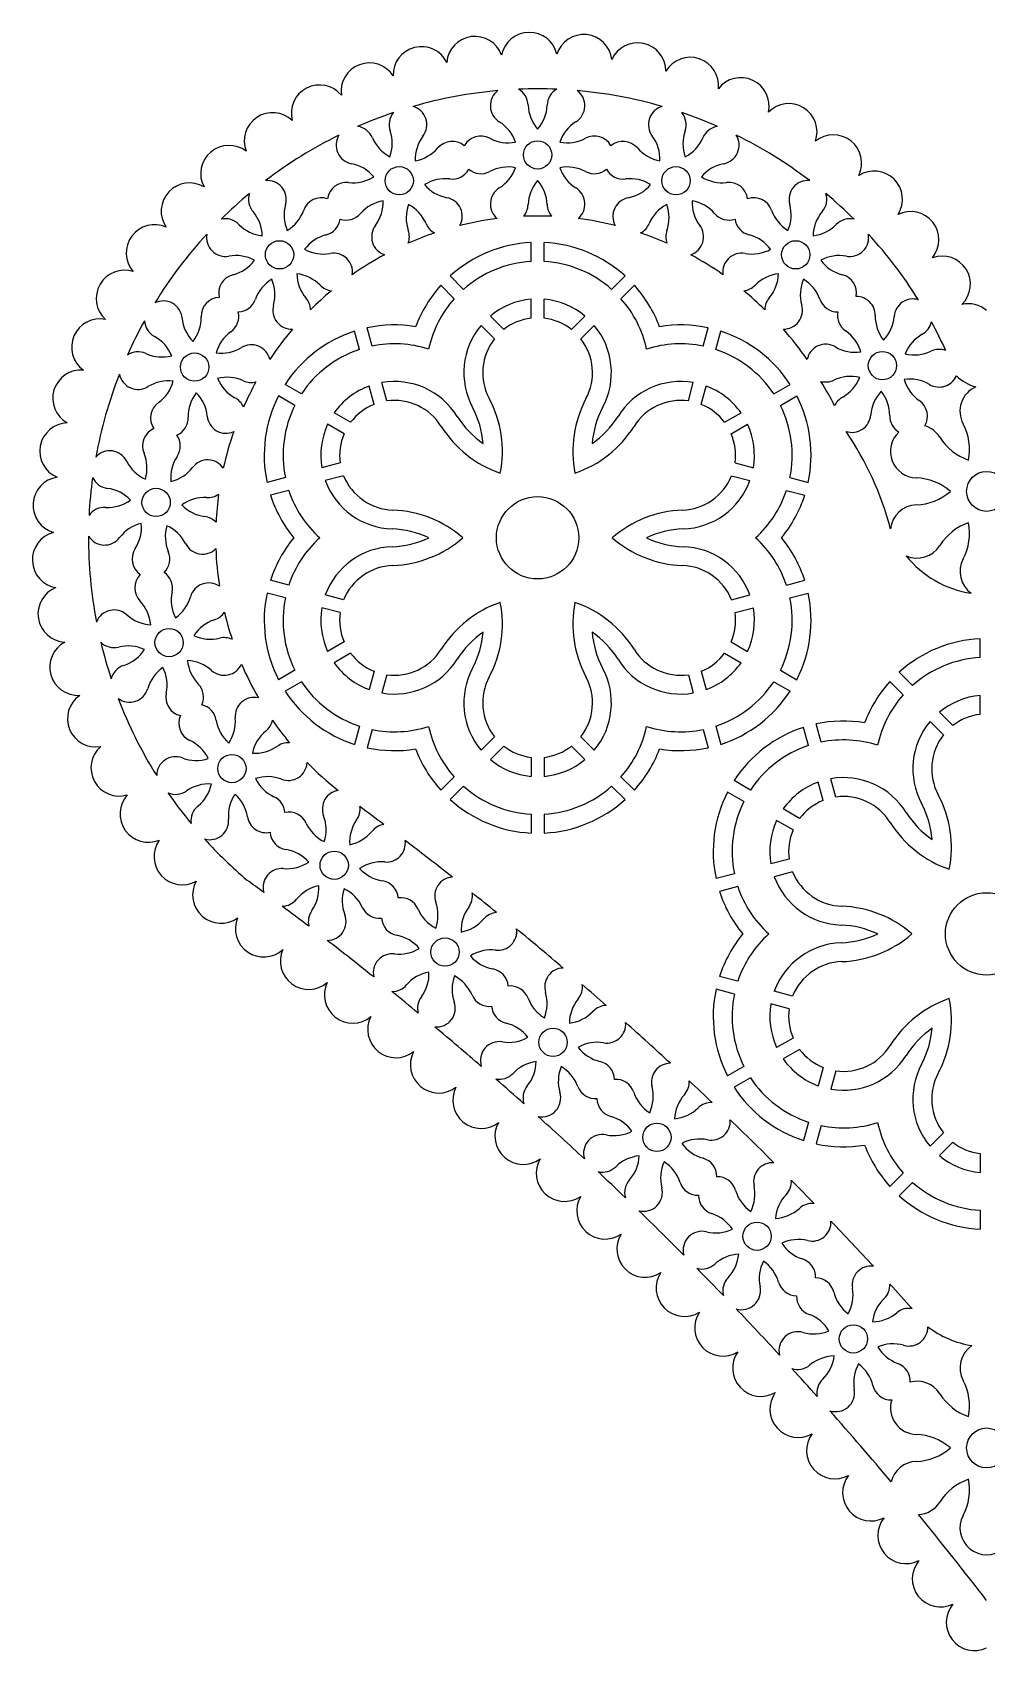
# Model space of a CAD drawing. Extents: x 102 to 783, y 48 to 232.
# Drawn here: x 101.5 to 202.7, y 54.4 to 226.1 of the extents above; entities that cross this region are included whole.
import ezdxf

# ---------------------------------------------------------------- set-up
doc = ezdxf.new("R2010")
doc.units = 0
doc.layers.get('0').update_dxf_attribs({"linetype": 'CONTINUOUS'})

msp = doc.modelspace()

# ---------------------------------------------------------------- linework, layer by layer
for p, q in [((154.401913, 201.75614), (154.401913, 203.759147)), ((155.801913, 201.75614), (155.801913, 203.759147)), ((146.264579, 197.805647), (144.848239, 199.221987)), ((147.254528, 198.795596), (145.838188, 200.211936)), ((162.949298, 198.795596), (164.365638, 200.211936)), ((163.939247, 197.805647), (165.355587, 199.221987)), ((154.401913, 195.734629), (154.401913, 197.74549)), ((155.801913, 195.734629), (155.801913, 197.74549)), ((151.51238, 194.537745), (150.090486, 195.959638)), ((158.691446, 194.537745), (160.11334, 195.959638)), ((136.205859, 192.416644), (135.687443, 194.351401)), ((137.558155, 192.778991), (137.039739, 194.713747)), ((150.52243, 193.547795), (149.100537, 194.969689)), ((159.681396, 193.547795), (161.103289, 194.969689)), ((172.64567, 192.778991), (173.164087, 194.713747)), ((173.997967, 192.416644), (174.516383, 194.351401)), ((139.116637, 186.962658), (138.596188, 188.905)), ((171.087189, 186.962658), (171.607638, 188.905)), ((129.368261, 186.494664), (127.633606, 187.496167)), ((130.068261, 187.707099), (128.333606, 188.708603)), ((137.764341, 186.600311), (137.243892, 188.542654)), ((172.439485, 186.600311), (172.959934, 188.542654)), ((180.135565, 187.707099), (181.87022, 188.708603)), ((180.835565, 186.494664), (182.57022, 187.496167)), ((135.283043, 184.696344), (133.541586, 185.701774)), ((174.920783, 184.696344), (176.66224, 185.701774)), ((134.583043, 183.483908), (132.841586, 184.489339)), ((175.620783, 183.483908), (177.36224, 184.489339)), ((134.174808, 180.383057), (132.232465, 179.862608)), ((176.029018, 180.383057), (177.971361, 179.862608)), ((128.358474, 178.824575), (126.423718, 178.306159)), ((134.537154, 179.030761), (132.594812, 178.510312)), ((175.666671, 179.030761), (177.609014, 178.510312)), ((181.845351, 178.824575), (183.780108, 178.306159)), ((128.720821, 177.472279), (126.786065, 176.953863)), ((181.483005, 177.472279), (183.417761, 176.953863)), ((128.358474, 166.066671), (126.423718, 166.585088)), ((128.720821, 167.418967), (126.786065, 167.937384)), ((181.483005, 167.418967), (183.417761, 167.937384)), ((181.845351, 166.066671), (183.780108, 166.585088)), ((134.174808, 164.508189), (132.232465, 165.028639)), ((134.537154, 165.860485), (132.594812, 166.380935)), ((175.666671, 165.860485), (177.609014, 166.380935)), ((176.029018, 164.508189), (177.971361, 165.028639)), ((134.583043, 161.407338), (132.841586, 160.401908)), ((175.620783, 161.407338), (177.36224, 160.401908)), ((202.0001, 159.744828), (202.0001, 161.747835)), ((135.283043, 160.194903), (133.541586, 159.189472)), ((174.920783, 160.194903), (176.66224, 159.189472)), ((129.368261, 158.396582), (127.633606, 157.395079)), ((137.764341, 158.290935), (137.243892, 156.348593)), ((139.116637, 157.928589), (138.596188, 155.986246)), ((171.087189, 157.928589), (171.607638, 155.986246)), ((172.439485, 158.290935), (172.959934, 156.348593)), ((180.835565, 158.396582), (182.57022, 157.395079)), ((194.852715, 156.784284), (193.436375, 158.200624)), ((130.068261, 157.184147), (128.333606, 156.182643)), ((180.135565, 157.184147), (181.87022, 156.182643)), ((193.862765, 155.794335), (192.446425, 157.210675)), ((202.0001, 153.723317), (202.0001, 155.734178)), ((198.120617, 151.536483), (196.698723, 152.958377)), ((199.110566, 152.526433), (197.688673, 153.948326)), ((136.205859, 152.474602), (135.687443, 150.539846)), ((137.558155, 152.112255), (137.039739, 150.177499)), ((150.52243, 151.343451), (149.100537, 149.921557)), ((159.681396, 151.343451), (161.103289, 149.921557)), ((172.64567, 152.112255), (173.164087, 150.177499)), ((173.997967, 152.474602), (174.516383, 150.539846)), ((183.804046, 150.405332), (183.285629, 152.340089)), ((185.156342, 150.767679), (184.637926, 152.702435)), ((151.51238, 150.353502), (150.090486, 148.931608)), ((158.691446, 150.353502), (160.11334, 148.931608)), ((154.401913, 149.156618), (154.401913, 147.145757)), ((155.801913, 149.156618), (155.801913, 147.145757)), ((146.264579, 147.085599), (144.848239, 145.66926)), ((147.254528, 146.09565), (145.838188, 144.67931)), ((162.949298, 146.09565), (164.365638, 144.67931)), ((163.939247, 147.085599), (165.355587, 145.66926)), ((177.666447, 145.695787), (175.931792, 146.697291)), ((185.362528, 144.588999), (184.842078, 146.531342)), ((186.714824, 144.951346), (186.194375, 146.893688)), ((176.966447, 144.483352), (175.231792, 145.484855)), ((154.401913, 143.135106), (154.401913, 141.132099)), ((155.801913, 143.135106), (155.801913, 141.132099)), ((182.181229, 141.472596), (180.439772, 142.478027)), ((182.881229, 142.685032), (181.139772, 143.690462)), ((181.772994, 138.371745), (179.830652, 137.851296)), ((175.956661, 136.813263), (174.021905, 136.294847)), ((182.135341, 137.019449), (180.192998, 136.499)), ((176.319008, 135.460967), (174.384251, 134.94255)), ((176.319008, 125.407655), (174.384251, 125.926072)), ((175.956661, 124.055359), (174.021905, 124.573776)), ((182.135341, 123.849173), (180.192998, 124.369623)), ((181.772994, 122.496877), (179.830652, 123.017326)), ((182.181229, 119.396026), (180.439772, 118.390596)), ((182.881229, 118.183591), (181.139772, 117.17816)), ((176.966447, 116.38527), (175.231792, 115.383767)), ((177.666447, 115.172835), (175.931792, 114.171331)), ((185.362528, 116.279623), (184.842078, 114.337281)), ((186.714824, 115.917277), (186.194375, 113.974934)), ((183.804046, 110.46329), (183.285629, 108.528534)), ((185.156342, 110.100943), (184.637926, 108.166187)), ((198.120617, 109.332139), (196.698723, 107.910245)), ((199.110566, 108.34219), (197.688673, 106.920296)), ((202.0001, 107.145306), (202.0001, 105.134444)), ((193.862765, 105.074287), (192.446425, 103.657948)), ((194.852715, 104.084338), (193.436375, 102.667998)), ((202.0001, 101.123794), (202.0001, 99.120787))]:
    msp.add_line(p, q)
for centre, radius in [((155.101913, 213.058715), 1.5), ((140.430772, 210.316204), 1.5), ((169.773054, 210.316204), 1.5), ((127.74105, 202.45906), 1.5), ((182.462776, 202.45906), 1.5), ((118.746564, 190.548436), 1.5), ((191.65739, 190.70224), 1.5), ((202.7001, 177.367256), 2.118788), ((114.662069, 176.192927), 1.5), ((155.101913, 172.445623), 4.36397), ((116.039199, 161.331323), 1.5), ((122.691966, 147.970767), 1.5), ((133.537038, 137.71659), 1.5), ((202.7001, 130.434311), 4.36397), ((145.286888, 128.513071), 1.5), ((156.735326, 118.937213), 1.5), ((167.747704, 108.862926), 1.5), ((178.365042, 98.373127), 1.5), ((188.575564, 87.486943), 1.5), ((202.7001, 75.919896), 2.118788)]:
    msp.add_circle(centre, radius)
for centre, radius, start, end in [((148.45868, 222.620842), 3, 19.872705, 175.211561), ((154.221526, 223.051058), 3, 13.327251, 168.666107), ((159.99585, 222.821555), 3, 6.781796, 162.120652), ((165.706373, 221.935324), 3, 0.236342, 155.575198), ((142.782438, 221.536515), 3, 26.41816, 181.757016), ((171.278651, 220.40392), 3, 353.690887, 149.029743), ((137.2668, 219.812213), 3, 32.963614, 188.30247), ((131.98367, 217.470415), 3, 39.509069, 194.847925), ((155.101913, 172.445623), 47.613092, 95.071601, 106.104869), ((152.092158, 218.271764), 2, 126.843794, 238.263181), ((155.101913, 172.445623), 47.613092, 87.556286, 92.443714), ((152.092158, 218.271764), 2, 1.736819, 60.671521), ((158.111668, 218.271764), 2, 119.328479, 178.263181), ((158.111668, 218.271764), 2, 301.736819, 53.156206), ((155.101913, 172.445623), 47.613092, 73.895131, 84.928399), ((176.640041, 218.247306), 3, 347.145432, 142.484289), ((141.354114, 216.264475), 2, 322.91329, 74.332676), ((158.22894, 218.492987), 4.140817, 182.222834, 220.959632), ((151.974885, 218.492987), 4.140817, 319.040368, 357.777166), ((168.849711, 216.264475), 2, 105.667324, 217.08671), ((181.720648, 215.493597), 3, 340.599978, 135.938834), ((127.001921, 214.541651), 3, 46.054523, 201.39338), ((155.101913, 172.445623), 47.613092, 108.732757, 113.620184), ((141.354114, 216.264475), 2, 140.50495, 199.439651), ((148.832182, 213.067766), 4.140817, 19.040368, 57.777166), ((161.371644, 213.067766), 4.140817, 122.222834, 160.959632), ((168.849711, 216.264475), 2, 340.560349, 39.49505), ((155.101913, 172.445623), 47.613092, 66.379816, 71.267243), ((155.101913, 172.445623), 47.613092, 116.248072, 127.28134), ((135.741089, 214.089978), 2, 148.020265, 259.439651), ((135.741089, 214.089978), 2, 22.91329, 81.847991), ((141.383553, 216.513123), 4.140817, 203.399304, 242.136102), ((135.55182, 214.253898), 4.140817, 340.216839, 18.953637), ((146.273852, 212.589531), 4.140817, 143.399304, 182.136102), ((149.082403, 213.058715), 2, 61.736819, 151.195131), ((151.95921, 218.483936), 4.140817, 242.222834, 280.959632), ((158.244616, 218.483936), 4.140817, 259.040368, 297.777166), ((161.121423, 213.058715), 2, 28.804869, 118.263181), ((163.929973, 212.589531), 4.140817, 357.863898, 36.600696), ((174.652006, 214.253898), 4.140817, 161.046363, 199.783161), ((168.820273, 216.513123), 4.140817, 297.863898, 336.600696), ((174.462737, 214.089978), 2, 98.152009, 157.08671), ((174.462737, 214.089978), 2, 280.560349, 31.979735), ((155.101913, 172.445623), 47.613092, 52.71866, 63.751928), ((186.454239, 212.178692), 3, 334.054523, 129.39338), ((122.386499, 211.0641), 3, 52.599978, 207.938834), ((141.401439, 216.510347), 4.140817, 280.216839, 318.953637), ((146.043798, 212.490701), 2, 49.98134, 139.439651), ((164.160028, 212.490701), 2, 40.560349, 130.01866), ((168.802386, 216.510347), 4.140817, 221.046363, 259.783161), ((134.581153, 208.059755), 4.140817, 40.216839, 78.953637), ((146.043798, 212.490701), 2, 262.91329, 331.195131), ((149.082403, 213.058715), 2, 229.98134, 298.263181), ((151.95921, 207.633494), 4.140817, 79.040368, 117.777166), ((148.832182, 213.049665), 4.140817, 302.222834, 340.959632), ((158.244616, 207.633494), 4.140817, 62.222834, 100.959632), ((161.371644, 213.049665), 4.140817, 199.040368, 237.777166), ((161.121423, 213.058715), 2, 241.736819, 310.01866), ((164.160028, 212.490701), 2, 208.804869, 277.08671), ((175.622673, 208.059755), 4.140817, 101.046363, 139.783161), ((190.779105, 208.345805), 3, 327.509069, 122.847925), ((118.197572, 207.083098), 3, 59.145432, 214.484289), ((126.453277, 208.339208), 2, 344.08976, 95.509147), ((134.817746, 208.141706), 2, 82.91329, 172.371601), ((135.540472, 214.239796), 4.140817, 263.399304, 302.136102), ((145.321071, 206.392611), 4.140817, 83.399304, 122.136102), ((146.280391, 212.572652), 4.140817, 220.216839, 258.953637), ((152.092158, 207.845667), 2, 121.736819, 230.450032), ((158.22894, 207.624444), 4.140817, 139.040368, 177.777166), ((151.974885, 207.624444), 4.140817, 2.222834, 40.959632), ((158.111668, 207.845667), 2, 309.549968, 58.263181), ((164.882755, 206.392611), 4.140817, 57.863898, 96.600696), ((163.923435, 212.572652), 4.140817, 281.046363, 319.783161), ((174.663353, 214.239796), 4.140817, 237.863898, 276.600696), ((175.38608, 208.141706), 2, 7.628399, 97.08671), ((183.750548, 208.339208), 2, 84.490853, 195.91024), ((155.101913, 172.445623), 47.613092, 129.909228, 134.796655), ((126.453277, 208.339208), 2, 161.681421, 220.616122), ((132.368339, 206.689639), 4.140817, 164.575775, 203.312573), ((132.189521, 206.514378), 2, 71.15781, 160.616122), ((139.460104, 204.12206), 4.140817, 100.216839, 138.953637), ((134.587691, 208.042876), 4.140817, 323.399304, 2.136102), ((145.309723, 206.378509), 4.140817, 160.216839, 198.953637), ((139.477991, 204.119284), 4.140817, 23.399304, 62.136102), ((145.120455, 206.54243), 2, 330.726439, 79.439651), ((152.092158, 207.845667), 2, 319.269308, 358.263181), ((158.111668, 207.845667), 2, 181.736819, 220.730692), ((165.083371, 206.54243), 2, 100.560349, 209.273561), ((170.725835, 204.119284), 4.140817, 117.863898, 156.600696), ((164.894102, 206.378509), 4.140817, 341.046363, 19.783161), ((175.616134, 208.042876), 4.140817, 177.863898, 216.600696), ((170.743722, 204.12206), 4.140817, 41.046363, 79.783161), ((178.014305, 206.514378), 2, 19.383878, 108.84219), ((177.835486, 206.689639), 4.140817, 336.687427, 15.424225), ((183.750548, 208.339208), 2, 319.383878, 18.318579), ((155.101913, 172.445623), 47.613092, 45.203345, 50.090772), ((122.004806, 204.283891), 2, 44.08976, 103.024462), ((121.769103, 204.36837), 4.140817, 1.39331, 40.130108), ((126.408588, 208.585573), 4.140817, 301.39331, 340.130108), ((132.189521, 206.514378), 2, 284.08976, 352.371601), ((134.817746, 208.141706), 2, 251.15781, 319.439651), ((155.101913, 172.445623), 34.12776, 97.210008, 103.966462), ((155.101913, 172.445623), 34.12776, 87.490668, 92.509332), ((155.101913, 172.445623), 34.12776, 76.033538, 82.789992), ((175.38608, 208.141706), 2, 220.560349, 288.84219), ((178.014305, 206.514378), 2, 187.628399, 255.91024), ((183.795238, 208.585573), 4.140817, 199.869892, 238.60669), ((188.434722, 204.36837), 4.140817, 139.869892, 178.60669), ((188.19902, 204.283891), 2, 76.975538, 135.91024), ((194.638864, 204.044905), 3, 320.963614, 116.30247), ((114.489749, 202.650544), 3, 65.690887, 221.029743), ((155.101913, 172.445623), 47.613092, 137.424543, 148.45781), ((122.004806, 204.283891), 2, 169.196736, 280.616122), ((126.390906, 208.5817), 4.140817, 224.575775, 263.312573), ((133.718483, 200.566999), 4.140817, 104.575775, 143.312573), ((139.507429, 204.367932), 2, 142.91329, 251.626502), ((139.507429, 204.367932), 2, 340.445779, 19.439651), ((155.101913, 172.445623), 34.12776, 108.667139, 113.685802), ((145.120455, 206.54243), 2, 202.91329, 241.907162), ((165.083371, 206.54243), 2, 298.092838, 337.08671), ((155.101913, 172.445623), 34.12776, 66.314198, 71.332861), ((170.696396, 204.367932), 2, 160.560349, 199.554221), ((170.696396, 204.367932), 2, 288.373498, 37.08671), ((176.485343, 200.566999), 4.140817, 36.687427, 75.424225), ((183.81292, 208.5817), 4.140817, 276.687427, 315.424225), ((188.19902, 204.283891), 2, 259.383878, 10.803264), ((155.101913, 172.445623), 47.613092, 32.021043, 42.575457), ((132.380534, 206.676262), 4.140817, 241.39331, 280.130108), ((133.477293, 200.63423), 2, 351.90291, 100.616122), ((155.101913, 189.958262), 13.818626, 92.903633, 132.096367), ((155.101913, 189.958262), 13.818626, 47.903633, 87.096367), ((176.726532, 200.63423), 2, 79.383878, 188.09709), ((177.823292, 206.676262), 4.140817, 259.869892, 298.60669), ((111.311369, 197.824223), 3, 72.236342, 227.575198), ((123.101565, 198.241858), 4.140817, 61.39331, 100.130108), ((121.763616, 204.351122), 4.140817, 284.575775, 323.312573), ((155.101913, 172.445623), 34.12776, 118.386479, 125.142933), ((155.101913, 189.958262), 11.818626, 93.395533, 131.604467), ((155.101913, 189.958262), 11.818626, 48.395533, 86.604467), ((155.101913, 172.445623), 34.12776, 54.857067, 61.613521), ((187.10226, 198.241858), 4.140817, 79.869892, 118.60669), ((188.44021, 204.351122), 4.140817, 216.687427, 255.424225), ((197.983198, 199.332059), 3, 314.41816, 109.757016), ((123.292578, 198.403743), 2, 104.08976, 193.548072), ((129.073512, 196.332548), 4.140817, 121.39331, 160.130108), ((123.11376, 198.228482), 4.140817, 344.575775, 23.312573), ((133.712996, 200.54975), 4.140817, 181.39331, 220.130108), ((129.091193, 196.33642), 4.140817, 44.575775, 83.312573), ((133.477293, 200.63423), 2, 224.08976, 263.083633), ((155.101913, 189.958262), 13.818626, 137.903633, 159.320716), ((155.101913, 189.958262), 13.818626, 20.679284, 42.096367), ((176.726532, 200.63423), 2, 276.916367, 315.91024), ((181.112632, 196.33642), 4.140817, 96.687427, 135.424225), ((176.49083, 200.54975), 4.140817, 319.869892, 358.60669), ((187.090066, 198.228482), 4.140817, 156.687427, 195.424225), ((181.130314, 196.332548), 4.140817, 19.869892, 58.60669), ((186.911247, 198.403743), 2, 349.653318, 75.91024), ((115.421597, 195.566314), 2, 5.266231, 116.685617), ((121.42969, 195.93688), 2, 92.334281, 181.792593), ((123.292578, 198.403743), 2, 272.334281, 340.616122), ((129.028822, 196.578912), 2, 1.622249, 40.616122), ((155.101913, 172.445623), 34.12776, 129.843609, 134.862273), ((155.101913, 189.958262), 11.818626, 138.395533, 167.807411), ((155.101913, 189.958262), 7.818626, 95.136557, 129.863443), ((155.101913, 189.958262), 7.818626, 50.136557, 84.863443), ((155.101913, 189.958262), 11.818626, 12.192589, 41.604467), ((155.101913, 172.445623), 34.12776, 45.137727, 50.156391), ((181.175004, 196.578912), 2, 139.383878, 178.377751), ((186.911247, 198.403743), 2, 199.383878, 270.137537), ((188.883527, 196.044541), 2, 359.176354, 90.137537), ((194.897027, 195.775627), 2, 73.327273, 175.702715), ((108.703865, 192.667052), 3, 78.781796, 234.120652), ((121.533122, 196.164903), 4.140817, 185.752245, 224.489043), ((115.290928, 195.779898), 4.140817, 322.56978, 1.306578), ((121.42969, 195.93688), 2, 305.266231, 13.548072), ((129.028822, 196.578912), 2, 164.08976, 272.802973), ((155.101913, 189.958262), 5.818626, 96.909608, 128.090392), ((155.101913, 189.958262), 5.818626, 51.909608, 83.090392), ((181.175004, 196.578912), 2, 269.30191, 15.91024), ((188.883527, 196.044541), 2, 169.653318, 235.702715), ((195.024065, 195.991391), 4.140817, 179.662368, 218.399166), ((188.776254, 196.270782), 4.140817, 316.479903, 355.216701), ((200.768509, 194.268708), 3, 49.919492, 103.211561), ((155.101913, 172.445623), 47.613092, 151.085698, 155.973125), ((115.421597, 195.566314), 2, 182.857891, 241.792593), ((125.003846, 190.94344), 4.140817, 125.752245, 164.489043), ((155.101913, 172.445623), 34.12776, 139.562949, 146.319404), ((139.935523, 181.201943), 13.818626, 107.903633, 147.096367), ((139.935523, 181.201943), 13.818626, 80.679284, 102.096367), ((155.101913, 189.958262), 7.818626, 140.136557, 208.193642), ((155.101913, 189.958262), 7.818626, 331.806358, 39.863443), ((170.268303, 181.201943), 13.818626, 77.903633, 99.320716), ((170.268303, 181.201943), 13.818626, 32.903633, 72.096367), ((155.569073, 171.989515), 34.12776, 34.547167, 41.445795), ((185.394323, 190.991374), 4.140817, 16.479903, 55.216701), ((197.921266, 190.43119), 4.140817, 119.662368, 158.399166), ((194.897027, 195.775627), 2, 299.176354, 347.43491), ((155.101913, 172.445623), 47.613092, 24.651673, 28.74114), ((112.488167, 190.171499), 4.140817, 22.56978, 61.306578), ((121.549325, 196.156835), 4.140817, 262.56978, 301.306578), ((124.754656, 190.919002), 2, 13.07938, 121.792593), ((139.935523, 181.201943), 11.818626, 108.395533, 146.604467), ((139.935523, 181.201943), 11.818626, 72.192589, 101.604467), ((155.101913, 189.958262), 5.818626, 141.909608, 208.263181), ((155.101913, 189.958262), 5.818626, 331.736819, 38.090392), ((170.268303, 181.201943), 11.818626, 78.395533, 107.807411), ((170.268303, 181.201943), 11.818626, 33.395533, 71.604467), ((185.64389, 190.971154), 2, 59.176354, 169.289786), ((188.760189, 196.262441), 4.140817, 239.662368, 278.399166), ((195.039321, 195.981649), 4.140817, 256.479903, 295.216701), ((197.670891, 190.433327), 2, 69.369739, 115.702715), ((112.738471, 190.17787), 2, 65.266231, 124.200932), ((115.27584, 195.769899), 4.140817, 245.752245, 284.489043), ((106.70123, 187.246265), 3, 85.327251, 240.666107), ((155.101913, 172.445623), 47.613092, 158.601013, 169.634281), ((112.738471, 190.17787), 2, 190.373206, 301.792593), ((115.943803, 184.940037), 4.140817, 82.56978, 121.306578), ((112.489282, 190.153432), 4.140817, 305.752245, 344.489043), ((122.217288, 185.326973), 4.140817, 65.752245, 104.489043), ((125.00496, 190.925373), 4.140817, 202.56978, 241.306578), ((155.101913, 172.445623), 34.12776, 151.02008, 156.038744), ((124.754656, 190.919002), 2, 245.266231, 284.260103), ((139.935523, 181.201943), 7.818626, 31.806358, 99.863443), ((170.268303, 181.201943), 7.818626, 80.136557, 148.193642), ((185.64389, 190.971154), 2, 255.226136, 295.702715), ((156.088881, 171.118235), 34.12776, 26.66518, 31.672121), ((188.27546, 185.422832), 4.140817, 76.479903, 115.216701), ((185.393515, 190.973291), 4.140817, 299.662368, 338.399166), ((194.554592, 185.14204), 4.140817, 59.662368, 98.399166), ((197.920458, 190.413107), 4.140817, 196.479903, 235.216701), ((197.670891, 190.433327), 2, 239.176354, 336.443654), ((202.7001, 192.829899), 4.519648, 225, 255.420205), ((122.202199, 185.316974), 4.140817, 142.56978, 181.306578), ((115.960006, 184.931969), 4.140817, 5.752245, 44.489043), ((122.07153, 185.530558), 2, 22.79872, 61.792593), ((139.935523, 181.201943), 13.818626, 152.903633, 192.096367), ((139.935523, 181.201943), 7.818626, 110.136557, 144.863443), ((139.318246, 181.588731), 12.046933, 349.040368, 27.777166), ((170.88558, 181.588731), 12.046933, 152.222834, 190.959632), ((170.268303, 181.201943), 7.818626, 35.136557, 69.863443), ((170.268303, 181.201943), 13.818626, 347.903633, 27.096367), ((188.417754, 185.628853), 2, 119.176354, 156.262287), ((194.538527, 185.133699), 4.140817, 136.479903, 175.216701), ((188.290716, 185.41309), 4.140817, 359.662368, 38.399166), ((202.7001, 185.869966), 2.825051, 113.748728, 208.263181), ((116.063437, 185.159992), 2, 125.266231, 214.724543), ((139.935523, 181.201943), 11.818626, 153.395533, 191.604467), ((139.935523, 181.201943), 5.818626, 111.909608, 143.090392), ((139.935523, 181.201943), 5.818626, 31.736819, 98.090392), ((139.318246, 181.588731), 10.046933, 4.890764, 27.734533), ((170.88558, 181.588731), 10.046933, 152.265467, 175.109236), ((170.268303, 181.201943), 5.818626, 81.909608, 148.263181), ((170.268303, 181.201943), 5.818626, 36.909608, 68.090392), ((170.268303, 181.201943), 11.818626, 348.395533, 26.604467), ((188.417754, 185.628853), 2, 252.082989, 355.702715), ((194.431254, 185.35994), 2, 179.176354, 238.333041), ((194.431254, 185.35994), 2, 328.871581, 55.702715), ((105.329573, 181.632528), 3, 91.872705, 247.211561), ((115.217479, 182.186758), 2, 113.510751, 202.969063), ((116.063437, 185.159992), 2, 293.510751, 1.792593), ((122.07153, 185.530558), 2, 185.266231, 293.979443), ((155.101913, 172.445623), 34.12776, 160.73942, 167.495874), ((139.935523, 181.201943), 7.818626, 155.136557, 189.863443), ((155.075582, 190.686233), 12.046933, 212.222834, 250.959632), ((155.075582, 190.686233), 10.046933, 212.265467, 235.109236), ((155.128243, 190.686233), 12.046933, 289.040368, 327.777166), ((155.128243, 190.686233), 10.046933, 304.890764, 327.734533), ((170.268303, 181.201943), 7.818626, 350.136557, 24.863443), ((159.861505, 164.720221), 33.792184, 14.855363, 34.223787), ((195.336537, 181.618611), 2.825051, 133.797322, 268.263181), ((195.336537, 181.618611), 2.825051, 31.736819, 73.407299), ((195.036838, 181.806404), 5.849009, 349.040368, 27.777166), ((115.217479, 182.186758), 2, 326.442701, 34.724543), ((139.935523, 181.201943), 5.818626, 156.909608, 188.090392), ((170.268303, 181.201943), 5.818626, 351.909608, 23.090392), ((202.687316, 186.22341), 5.849009, 212.222834, 250.959632), ((109.748964, 179.670842), 2, 26.442701, 137.862088), ((115.231555, 182.436747), 4.140817, 206.928716, 245.665514), ((109.549963, 179.8228), 4.140817, 343.746251, 22.483049), ((120.354119, 178.821647), 4.140817, 146.928716, 185.665514), ((120.130585, 178.708843), 2, 34.255851, 142.969063), ((104.606774, 175.899026), 3, 98.41816, 253.757016), ((155.101913, 172.445623), 47.613092, 172.262169, 177.149596), ((109.748964, 179.670842), 2, 204.034362, 262.969063), ((115.249579, 182.435077), 4.140817, 283.746251, 322.483049), ((139.935523, 181.201943), 7.818626, 200.136557, 268.193642), ((139.935523, 181.201943), 5.818626, 201.909608, 268.263181), ((170.268303, 181.201943), 5.818626, 271.736819, 338.090392), ((170.268303, 181.201943), 7.818626, 271.806358, 339.863443), ((195.024054, 172.950251), 5.849009, 49.040368, 87.777166), ((108.962454, 173.58065), 4.140817, 43.746251, 82.483049), ((120.130585, 178.708843), 2, 266.442701, 305.436574), ((155.101913, 172.445623), 34.12776, 172.196551, 177.215214), ((139.935523, 181.201943), 13.818626, 197.903633, 219.320716), ((139.935523, 181.201943), 11.818626, 198.395533, 227.807411), ((170.268303, 181.201943), 11.818626, 312.192589, 341.604467), ((170.268303, 181.201943), 13.818626, 320.679284, 342.096367), ((195.024054, 181.784262), 5.849009, 272.222834, 310.959632), ((109.193554, 173.67701), 2, 86.442701, 145.377403), ((109.539505, 179.808026), 4.140817, 266.928716, 305.665514), ((119.784633, 172.577827), 4.140817, 86.928716, 125.665514), ((120.361685, 178.805203), 4.140817, 223.746251, 262.483049), ((139.291916, 163.348121), 12.046933, 49.040368, 87.777166), ((170.91191, 163.348121), 12.046933, 92.222834, 130.959632), ((195.336537, 173.115901), 2.825051, 91.736819, 174.55734), ((114.07456, 169.950776), 4.140817, 103.746251, 142.483049), ((108.970019, 173.564206), 4.140817, 326.928716, 5.665514), ((119.774175, 172.563053), 4.140817, 163.746251, 202.483049), ((114.092583, 169.949106), 4.140817, 26.928716, 65.665514), ((119.575174, 172.715011), 2, 43.975191, 82.969063), ((139.291916, 163.348121), 10.046933, 64.890764, 87.734533), ((170.91191, 163.348121), 10.046933, 92.265467, 115.109236), ((202.687316, 168.511103), 5.849009, 109.040368, 147.777166), ((195.036838, 172.928108), 5.849009, 332.222834, 10.959632), ((104.542256, 170.120504), 3, 104.963614, 260.30247), ((155.101913, 172.445623), 47.613092, 179.777484, 190.810752), ((109.193554, 173.67701), 2, 211.549677, 322.969063), ((119.575174, 172.715011), 2, 206.442701, 315.155914), ((139.935523, 163.689304), 13.818626, 140.679284, 162.096367), ((139.935523, 163.689304), 11.818626, 132.192589, 161.604467), ((139.291916, 181.543125), 10.046933, 272.265467, 295.109236), ((139.291916, 181.543125), 12.046933, 272.222834, 310.959632), ((170.91191, 181.543125), 12.046933, 229.040368, 267.777166), ((170.91191, 181.543125), 10.046933, 244.890764, 267.734533), ((170.268303, 163.689304), 11.818626, 18.395533, 47.807411), ((170.268303, 163.689304), 13.818626, 17.903633, 39.320716), ((195.336537, 173.115901), 2.825051, 245.44266, 328.263181), ((114.106659, 170.199095), 2, 146.442701, 235.901013), ((114.106659, 170.199095), 2, 314.687222, 22.969063), ((155.101913, 172.445623), 34.12776, 181.915891, 188.672345), ((139.935523, 163.689304), 7.818626, 91.806358, 159.863443), ((170.268303, 163.689304), 7.818626, 20.136557, 88.193642), ((202.7001, 177.367256), 10.92776, 218.621881, 261.378119), ((202.7001, 168.864546), 2.825051, 151.736819, 234.55734), ((114.391882, 167.121042), 2, 134.687222, 224.145534), ((114.391882, 167.121042), 2, 347.619172, 55.901013), ((139.935523, 163.689304), 5.818626, 91.736819, 158.090392), ((170.268303, 163.689304), 5.818626, 21.909608, 88.263181), ((105.136861, 164.372293), 3, 111.509069, 266.847925), ((120.397275, 165.838738), 4.140817, 168.105186, 206.841985), ((120.229585, 165.652801), 2, 55.432321, 164.145534), ((139.935523, 163.689304), 13.818626, 167.903633, 207.096367), ((170.268303, 163.689304), 13.818626, 332.903633, 12.096367), ((110.201497, 162.799564), 2, 47.619172, 159.038559), ((109.961041, 162.869373), 4.140817, 4.922721, 43.659519), ((114.332111, 167.364188), 4.140817, 304.922721, 343.659519), ((139.935523, 163.689304), 11.818626, 168.395533, 206.604467), ((139.935523, 163.689304), 7.818626, 170.136557, 204.863443), ((155.075582, 154.205013), 12.046933, 109.040368, 147.777166), ((139.318246, 163.302515), 12.046933, 332.222834, 10.959632), ((170.88558, 163.302515), 12.046933, 169.040368, 207.777166), ((155.128243, 154.205013), 12.046933, 32.222834, 70.959632), ((170.268303, 163.689304), 7.818626, 335.136557, 9.863443), ((170.268303, 163.689304), 11.818626, 333.395533, 11.604467), ((114.314701, 167.359234), 4.140817, 228.105186, 266.841985), ((122.121773, 159.810827), 4.140817, 108.105186, 146.841985), ((120.229585, 165.652801), 2, 287.619172, 326.613045), ((155.101913, 172.445623), 34.12776, 193.373021, 198.391685), ((139.935523, 163.689304), 5.818626, 171.909608, 203.090392), ((170.268303, 163.689304), 5.818626, 336.909608, 8.090392), ((106.382836, 158.729331), 3, 118.054523, 273.39338), ((110.201497, 162.799564), 2, 225.210832, 284.145534), ((155.101913, 172.445623), 47.613092, 193.438639, 198.326067), ((120.410269, 165.826137), 4.140817, 244.922721, 283.659519), ((121.876902, 159.863082), 2, 65.151661, 104.145534), ((155.075582, 154.205013), 10.046933, 124.890764, 147.734533), ((139.318246, 163.302515), 10.046933, 332.265467, 355.109236), ((155.128243, 154.205013), 10.046933, 32.265467, 55.109236), ((170.88558, 163.302515), 10.046933, 184.890764, 207.734533), ((202.7001, 147.94695), 13.818626, 92.903633, 132.096367), ((111.66813, 156.836509), 4.140817, 64.922721, 103.659519), ((109.956626, 162.851819), 4.140817, 288.105186, 326.841985), ((139.935523, 163.689304), 5.818626, 216.909608, 248.090392), ((139.935523, 163.689304), 5.818626, 261.909608, 328.263181), ((170.268303, 163.689304), 5.818626, 211.736819, 278.090392), ((170.268303, 163.689304), 5.818626, 291.909608, 323.090392), ((202.7001, 147.94695), 11.818626, 93.395533, 131.604467), ((111.848814, 157.009845), 2, 107.619172, 166.553873), ((117.746288, 155.298458), 4.140817, 124.922721, 163.659519), ((111.681124, 156.823908), 4.140817, 348.105186, 26.841985), ((117.763698, 155.303412), 4.140817, 48.105186, 86.841985), ((122.117358, 159.793272), 4.140817, 184.922721, 223.659519), ((121.876902, 159.863082), 2, 227.619172, 336.332385), ((155.101913, 172.445623), 34.12776, 203.092361, 209.848815), ((139.935523, 163.689304), 7.818626, 215.136557, 249.863443), ((139.935523, 163.689304), 7.818626, 260.136557, 328.193642), ((155.101913, 154.932984), 7.818626, 151.806358, 219.863443), ((155.101913, 154.932984), 7.818626, 320.136557, 28.193642), ((170.268303, 163.689304), 7.818626, 211.806358, 279.863443), ((170.268303, 163.689304), 7.818626, 290.136557, 324.863443), ((111.848814, 157.009845), 2, 232.726147, 344.145534), ((117.686517, 155.541604), 2, 335.863693, 44.145534), ((139.935523, 163.689304), 11.818626, 213.395533, 251.604467), ((155.101913, 154.932984), 5.818626, 151.736819, 218.090392), ((155.101913, 154.932984), 5.818626, 321.909608, 28.263181), ((170.268303, 163.689304), 11.818626, 288.395533, 326.604467), ((202.7001, 147.94695), 13.818626, 137.903633, 159.320716), ((108.26394, 153.265181), 3, 124.599978, 279.938834), ((155.101913, 172.445623), 47.613092, 200.953954, 211.987222), ((117.686517, 155.541604), 2, 167.619172, 257.077484), ((119.064401, 152.77444), 2, 8.795643, 77.077484), ((125.038286, 153.514167), 2, 76.608792, 185.322004), ((139.935523, 163.689304), 13.818626, 212.903633, 252.096367), ((170.268303, 163.689304), 13.818626, 287.903633, 327.096367), ((202.7001, 147.94695), 11.818626, 138.395533, 167.807411), ((202.7001, 147.94695), 7.818626, 95.136557, 129.863443), ((119.064401, 152.77444), 2, 155.863693, 245.322004), ((125.127484, 153.748125), 4.140817, 189.281657, 228.018455), ((118.920831, 152.979574), 4.140817, 326.099192, 4.83599), ((125.038286, 153.514167), 2, 308.795643, 347.789515), ((155.101913, 172.445623), 34.12776, 214.549492, 219.568155), ((187.533709, 139.190631), 13.818626, 80.679284, 102.096367), ((202.7001, 147.94695), 7.818626, 140.136557, 208.193642), ((202.7001, 147.94695), 5.818626, 96.909608, 128.090392), ((128.913063, 148.750225), 4.140817, 129.281657, 168.018455), ((139.935523, 163.689304), 11.818626, 258.395533, 287.807411), ((155.101913, 154.932984), 11.818626, 192.192589, 221.604467), ((155.101913, 154.932984), 11.818626, 318.395533, 347.807411), ((170.268303, 163.689304), 11.818626, 252.192589, 281.604467), ((187.533709, 139.190631), 13.818626, 107.903633, 147.096367), ((202.7001, 147.94695), 5.818626, 141.909608, 208.263181), ((110.755648, 148.051077), 3, 131.145432, 286.484289), ((116.468644, 147.209272), 4.140817, 26.099192, 64.83599), ((125.144153, 153.741069), 4.140817, 266.099192, 304.83599), ((128.665851, 148.710494), 2, 86.328132, 125.322004), ((139.935523, 163.689304), 13.818626, 257.903633, 279.320716), ((155.101913, 154.932984), 13.818626, 200.679284, 222.096367), ((155.101913, 154.932984), 5.818626, 231.909608, 263.090392), ((155.101913, 154.932984), 5.818626, 276.909608, 308.090392), ((155.101913, 154.932984), 13.818626, 317.903633, 339.320716), ((170.268303, 163.689304), 13.818626, 260.679284, 282.096367), ((187.533709, 139.190631), 11.818626, 108.395533, 146.604467), ((187.533709, 139.190631), 11.818626, 72.192589, 101.604467), ((116.718081, 147.23104), 2, 68.795643, 180.215029), ((118.906386, 152.968666), 4.140817, 249.281657, 288.018455), ((128.665851, 148.710494), 2, 248.795643, 357.508855), ((155.101913, 172.445623), 34.12776, 224.268832, 231.701538), ((155.101913, 154.932984), 7.818626, 230.136557, 264.863443), ((155.101913, 154.932984), 7.818626, 275.136557, 309.863443), ((120.239779, 142.200465), 4.140817, 86.099192, 124.83599), ((116.470868, 147.191309), 4.140817, 309.281657, 348.018455), ((128.915287, 148.732262), 4.140817, 206.099192, 244.83599), ((126.477545, 142.972868), 4.140817, 69.281657, 108.018455), ((155.101913, 154.932984), 11.818626, 228.395533, 266.604467), ((155.101913, 154.932984), 11.818626, 273.395533, 311.604467), ((187.533709, 139.190631), 7.818626, 110.136557, 144.863443), ((187.533709, 139.190631), 7.818626, 31.806358, 99.863443), ((113.825477, 143.154994), 3, 137.690887, 293.029743), ((116.718081, 147.23104), 2, 246.387303, 305.322004), ((155.101913, 172.445623), 47.613092, 214.61511, 219.502537), ((126.4631, 142.96196), 4.140817, 146.099192, 184.83599), ((120.256448, 142.19341), 4.140817, 9.281657, 48.018455), ((126.319531, 143.167095), 2, 3.89776, 65.322004), ((134.281457, 143.689892), 2, 99.511624, 201.159353), ((155.101913, 154.932984), 13.818626, 227.903633, 267.096367), ((155.101913, 154.932984), 13.818626, 272.903633, 312.096367), ((187.533709, 139.190631), 13.818626, 152.903633, 192.096367), ((187.533709, 139.190631), 11.818626, 153.395533, 191.604467), ((187.533709, 139.190631), 5.818626, 111.909608, 143.090392), ((187.533709, 139.190631), 5.818626, 31.736819, 98.090392), ((186.916433, 139.577419), 10.046933, 4.890764, 27.734533), ((186.916433, 139.577419), 12.046933, 349.040368, 27.777166), ((120.345646, 142.427367), 2, 128.795643, 187.730344), ((120.345646, 142.427367), 2, 253.902618, 5.322004), ((126.319531, 143.167095), 2, 188.795643, 282.160786), ((128.736216, 141.347927), 2, 24.632992, 102.160786), ((128.542114, 141.506093), 4.140817, 341.936541, 20.673339), ((139.309264, 140.164243), 4.140817, 145.119006, 183.855804), ((134.281457, 143.689892), 2, 324.632992, 7.083121), ((-94.569489, -168.633893), 388.568359, 53.085748, 53.553843), ((187.533709, 139.190631), 7.818626, 155.136557, 189.863443), ((202.673769, 148.674921), 10.046933, 212.265467, 235.109236), ((128.736216, 141.347927), 2, 183.89776, 261.159353), ((134.303421, 143.939311), 4.140817, 205.119006, 243.855804), ((134.321382, 143.937073), 4.140817, 281.936541, 320.673339), ((139.082279, 140.058555), 2, 97.763906, 141.159353), ((187.533709, 139.190631), 5.818626, 156.909608, 188.090392), ((202.673769, 148.674921), 12.046933, 212.222834, 250.959632), ((117.433408, 138.640759), 3, 144.236342, 299.575198), ((155.101913, 172.445623), 47.613092, 222.130425, 229.676411), ((127.757769, 135.28561), 4.140817, 41.936541, 80.673339), ((139.082279, 140.058555), 2, 264.632992, 7.991357), ((-94.569489, -168.633893), 388.568359, 51.736662, 52.669515), ((127.991797, 135.374625), 2, 84.632992, 195.435335), ((128.531194, 141.491657), 4.140817, 265.119006, 303.855804), ((138.542882, 133.941522), 4.140817, 85.119006, 123.855804), ((139.316307, 140.147569), 4.140817, 221.936541, 260.673339), ((121.532405, 134.567222), 3, 150.781796, 306.120652), ((-104.957458, -177.590847), 388.568359, 53.519794, 53.844192), ((138.33786, 134.085252), 2, 5.050353, 81.159353), ((146.19427, 134.463798), 2, 93.796071, 199.593358), ((187.533709, 139.190631), 7.818626, 200.136557, 268.193642), ((187.533709, 139.190631), 5.818626, 201.909608, 268.263181), ((127.991797, 135.374625), 2, 271.241911, 321.159353), ((132.752693, 131.496106), 4.140817, 101.936541, 140.673339), ((127.764812, 135.268936), 4.140817, 325.119006, 3.855804), ((138.531962, 133.927086), 4.140817, 161.936541, 200.673339), ((132.770655, 131.493868), 4.140817, 25.119006, 63.855804), ((140.58563, 132.277707), 2, 22.95941, 97.340607), ((146.19427, 134.463798), 2, 323.066996, 9.280622), ((-94.569489, -168.633893), 388.568359, 50.849679, 51.340031), ((187.533709, 139.190631), 13.818626, 197.903633, 219.320716), ((187.533709, 139.190631), 11.818626, 198.395533, 227.807411), ((-104.957458, -177.590847), 388.568359, 52.635782, 53.157452), ((132.792619, 131.743287), 2, 144.632992, 194.549166), ((132.792619, 131.743287), 2, 270.360038, 21.159353), ((138.33786, 134.085252), 2, 204.632992, 276.169508), ((146.223042, 134.712524), 4.140817, 203.553011, 242.289809), ((140.397391, 132.437662), 4.140817, 340.370546, 19.107344), ((151.123849, 130.802065), 4.140817, 143.553011, 182.289809), ((150.89406, 130.702618), 2, 93.960668, 139.593358), ((186.890102, 121.336809), 12.046933, 49.040368, 87.777166), ((126.069033, 130.987488), 3, 157.327251, 312.666107), ((140.546502, 132.255437), 2, 184.548351, 259.485772), ((146.240936, 134.709796), 4.140817, 280.370546, 319.107344), ((150.89406, 130.702618), 2, 263.066996, 7.334085), ((-94.569489, -168.633893), 388.568359, 49.494812, 50.445074), ((186.890102, 121.336809), 10.046933, 64.890764, 87.734533), ((130.834022, 127.541707), 3, 155.589077, 310.927934), ((-104.957458, -177.590847), 388.568359, 51.349045, 52.273423), ((140.386081, 132.42353), 4.140817, 263.553011, 301.653468), ((139.399054, 126.222806), 4.140817, 40.257686, 79.107344), ((150.187696, 124.602611), 4.140817, 83.553011, 122.289809), ((187.533709, 121.677992), 13.818626, 140.679284, 162.096367), ((187.533709, 121.677992), 11.818626, 132.192589, 161.604467), ((187.533709, 121.677992), 7.818626, 91.806358, 159.863443), ((186.890102, 139.531813), 10.046933, 272.265467, 295.109236), ((186.890102, 139.531813), 12.046933, 272.222834, 310.959632), ((139.679716, 126.323523), 2, 83.066996, 193.177978), ((151.130433, 130.785204), 4.140817, 220.370546, 259.107344), ((187.533709, 121.677992), 5.818626, 91.736819, 158.090392), ((144.332841, 122.316346), 4.140817, 100.370546, 139.107344), ((139.449928, 126.224076), 4.140817, 323.553011, 2.289809), ((150.176386, 124.588479), 4.140817, 160.370546, 199.107344), ((144.350735, 122.313617), 4.140817, 23.553011, 62.289809), ((149.986679, 124.751891), 2, 4.262368, 79.593358), ((157.854778, 124.813408), 2, 91.219168, 196.799987), ((135.501683, 123.972264), 3, 154.260507, 309.599364), ((-104.957458, -177.590847), 388.568359, 50.452519, 50.986004), ((139.679716, 126.323523), 2, 269.157071, 319.593358), ((144.379507, 122.562343), 2, 143.066996, 195.343648), ((149.986679, 124.751891), 2, 203.066996, 276.77077), ((152.216942, 122.914487), 2, 20.381212, 96.77077), ((157.963711, 125.078722), 4.140817, 200.75964, 238.776487), ((151.968236, 123.064726), 4.140817, 338.359914, 16.42156), ((157.854778, 124.813408), 2, 320.273626, 7.376395), ((-94.569489, -168.633893), 388.568359, 48.605528, 49.100751), ((187.533709, 121.677992), 13.818626, 167.903633, 207.096367), ((187.533709, 121.677992), 11.818626, 168.395533, 206.604467), ((202.673769, 112.193701), 12.046933, 109.040368, 147.777166), ((186.916433, 121.291203), 12.046933, 332.222834, 10.959632), ((144.379507, 122.562343), 2, 265.223593, 19.593358), ((152.216942, 122.914487), 2, 184.262368, 256.907574), ((162.604961, 120.921813), 4.140817, 140.867227, 179.330507), ((157.978695, 125.082426), 4.140817, 276.736501, 316.42156), ((162.438937, 120.861612), 2, 92.054061, 136.907574), ((187.533709, 121.677992), 7.818626, 170.136557, 204.863443), ((187.533709, 121.677992), 5.818626, 171.909608, 203.090392), ((140.090064, 120.304862), 3, 153.131319, 308.470175), ((-104.957458, -177.590847), 388.568359, 49.162911, 50.114722), ((150.784174, 116.943229), 4.140817, 37.610372, 76.313973), ((162.438937, 120.861612), 2, 260.381212, 4.74986), ((-94.569489, -168.633893), 388.568359, 47.252655, 48.198392), ((202.673769, 112.193701), 10.046933, 124.890764, 147.734533), ((186.916433, 121.291203), 10.046933, 332.265467, 355.109236), ((151.031714, 117.012815), 2, 80.381212, 198.172346), ((152.02314, 123.073022), 4.140817, 260.867227, 299.536053), ((161.447511, 114.801405), 4.140817, 80.867227, 119.604025), ((187.533709, 121.677992), 5.818626, 261.909608, 328.263181), ((144.61281, 116.562004), 3, 152.310028, 307.648884), ((155.491956, 112.792001), 4.140817, 97.684761, 136.42156), ((150.797517, 116.924246), 4.140817, 320.867227, 359.604025), ((162.67892, 120.933031), 4.140817, 217.684761, 256.42156), ((161.253709, 114.95994), 2, 1.486097, 76.907574), ((169.166457, 114.712853), 2, 89.675602, 194.630736), ((187.533709, 121.677992), 7.818626, 215.136557, 249.863443), ((187.533709, 121.677992), 5.818626, 216.909608, 248.090392), ((187.533709, 121.677992), 7.818626, 260.136557, 328.193642), ((151.031714, 117.012815), 2, 259.851117, 316.907574), ((-104.957458, -177.590847), 388.568359, 48.277274, 48.860552), ((161.435551, 114.787818), 4.140817, 157.684761, 196.42156), ((155.509703, 112.788437), 4.140817, 20.867227, 59.604025), ((163.390896, 113.016566), 2, 18.104375, 93.952516), ((187.533709, 121.677992), 11.818626, 213.395533, 251.604467), ((202.7001, 112.921672), 7.818626, 151.806358, 219.863443), ((202.7001, 112.921672), 5.818626, 151.736819, 218.090392), ((149.108245, 112.805185), 3, 152.580334, 307.91919), ((155.550098, 113.035541), 2, 140.381212, 197.727003), ((155.550098, 113.035541), 2, 258.529071, 16.907574), ((161.253709, 114.95994), 2, 200.381212, 273.952516), ((169.216637, 114.958157), 4.140817, 198.590389, 237.327187), ((163.216036, 113.195776), 4.140817, 335.407924, 14.144722), ((173.760796, 110.638409), 4.140817, 138.590389, 177.327187), ((169.166457, 114.712853), 2, 318.104375, 4.430304), ((-94.569489, -168.633893), 388.568359, 46.357515, 46.853251), ((187.533709, 121.677992), 13.818626, 212.903633, 252.096367), ((163.390896, 113.016566), 2, 181.486097, 254.630736), ((169.234228, 114.953891), 4.140817, 275.407924, 314.144722), ((173.523266, 110.559213), 2, 87.703083, 134.630736), ((153.581857, 108.995189), 3, 151.241414, 306.58027), ((-104.957458, -177.590847), 388.568359, 46.996749, 47.978799), ((161.729512, 107.104811), 4.140817, 35.407924, 74.144722), ((173.523266, 110.559213), 2, 258.104375, 4.620808), ((-94.569489, -168.633893), 388.568359, 45.00724, 45.966375), ((187.533709, 121.677992), 11.818626, 258.395533, 287.807411), ((202.7001, 112.921672), 11.818626, 192.192589, 221.604467), ((161.972143, 107.166639), 2, 78.104375, 197.205922), ((163.203546, 113.182675), 4.140817, 258.590389, 297.327187), ((172.291863, 104.543177), 4.140817, 78.590389, 117.327187), ((173.765897, 110.621041), 4.140817, 215.407924, 254.144722), ((187.533709, 121.677992), 13.818626, 257.903633, 279.320716), ((202.7001, 112.921672), 5.818626, 231.909608, 263.090392), ((157.954411, 105.063203), 3, 149.493289, 304.832145), ((166.261181, 102.771961), 4.140817, 95.407924, 134.144722), ((161.734613, 107.087444), 4.140817, 318.590389, 357.327187), ((172.104513, 104.709287), 2, 359.313634, 74.630736), ((202.7001, 112.921672), 13.818626, 200.679284, 222.096367), ((202.7001, 112.921672), 7.818626, 230.136557, 264.863443), ((161.972143, 107.166639), 2, 256.49584, 314.630736), ((-104.957458, -177.590847), 388.568359, 46.114207, 46.705013), ((172.279373, 104.530076), 4.140817, 155.407924, 194.144722), ((166.278771, 102.767695), 4.140817, 18.590389, 57.327187), ((180.000868, 104.166103), 2, 85.576885, 192.494515), ((166.328951, 103.013), 2, 138.104375, 196.071843), ((166.328951, 103.013), 2, 255.862597, 14.630736), ((172.104513, 104.709287), 2, 198.104375, 271.768461), ((174.16609, 102.686281), 2, 15.968154, 91.768461), ((180.060156, 104.409367), 4.140817, 196.454168, 235.190966), ((173.998032, 102.871885), 4.140817, 333.271703, 12.008501), ((180.000868, 104.166103), 2, 315.968154, 4.052493), ((-94.569489, -168.633893), 388.568359, 44.113626, 44.622138), ((202.7001, 112.921672), 11.818626, 228.395533, 266.604467), ((162.247659, 101.069371), 3, 149.306283, 304.645139), ((174.16609, 102.686281), 2, 179.313634, 252.494515), ((184.440136, 99.923234), 4.140817, 136.454168, 175.190966), ((180.077576, 104.404448), 4.140817, 273.271703, 312.008501), ((184.199819, 99.852948), 2, 84.043848, 132.494515), ((202.7001, 112.921672), 13.818626, 227.903633, 267.096367), ((-104.957458, -177.590847), 388.568359, 44.833183, 45.820233), ((172.285497, 96.840564), 4.140817, 33.271703, 72.008501), ((184.199819, 99.852948), 2, 255.968154, 3.803329), ((-94.569489, -168.633893), 388.568359, 42.762979, 43.733552), ((166.500453, 97.016637), 3, 148.114564, 303.45342), ((172.530264, 96.893305), 2, 75.968154, 195.24689), ((173.985062, 102.859259), 4.140817, 256.454168, 295.190966), ((182.745022, 93.886994), 4.140817, 76.454168, 115.190966), ((176.652508, 92.341806), 4.140817, 93.271703, 132.008501), ((172.289947, 96.823019), 4.140817, 316.454168, 355.190966), ((184.444586, 99.905689), 4.140817, 213.271703, 252.008501), ((170.661924, 92.86698), 3, 146.709468, 302.048325), ((172.530264, 96.893305), 2, 254.129563, 312.494515), ((-104.957458, -177.590847), 388.568359, 43.949943, 44.54327), ((182.732052, 93.874368), 4.140817, 153.271703, 192.008501), ((176.669927, 92.336887), 4.140817, 16.454168, 55.190966), ((182.563993, 94.059972), 2, 357.389867, 72.494515), ((190.44791, 93.207854), 2, 82.607396, 190.140885), ((176.729216, 92.580151), 2, 135.968154, 194.271521), ((176.729216, 92.580151), 2, 253.337631, 12.494515), ((182.563993, 94.059972), 2, 195.968154, 269.86721), ((184.557283, 91.968898), 2, 13.614523, 89.86721), ((184.396989, 92.161247), 4.140817, 330.918073, 9.654871), ((190.44791, 93.207854), 2, 313.614523, 2.539168), ((-94.569489, -168.633893), 388.568359, 41.867107, 42.383585), ((184.557283, 91.968898), 2, 177.389867, 250.140885), ((190.517139, 93.448478), 4.140817, 194.100538, 232.837336), ((194.709192, 88.786257), 4.140817, 134.100538, 172.837336), ((174.748056, 88.657198), 3, 146.243832, 301.582688), ((-104.957458, -177.590847), 388.568359, 42.670706, 43.659209), ((182.438211, 86.205343), 4.140817, 30.918073, 69.654871), ((190.534342, 93.442848), 4.140817, 270.918073, 309.654871), ((194.466191, 88.725899), 2, 80.526994, 130.140885), ((182.684937, 86.247987), 2, 73.614523, 193.694313), ((184.383511, 92.149164), 4.140817, 254.100538, 292.837336), ((194.466191, 88.725899), 2, 253.614523, 1.528686), ((202.7001, 96.90437), 10.241484, 232.500002, 261.269885), ((178.778497, 84.383385), 3, 145.059948, 300.398804), ((194.712917, 88.768544), 4.140817, 210.918073, 249.654871), ((192.767617, 82.824723), 4.140817, 74.100538, 112.837336), ((202.7001, 84.422606), 2.825051, 123.383489, 208.263181), ((182.684937, 86.247987), 2, 251.362645, 310.140885), ((-104.957458, -177.590847), 388.568359, 41.792764, 42.386252), ((186.616786, 81.531039), 4.140817, 90.918073, 129.654871), ((182.441936, 86.18763), 4.140817, 314.100538, 352.837336), ((192.754139, 82.81264), 4.140817, 150.918073, 189.654871), ((186.633989, 81.525409), 4.140817, 14.100538, 52.837336), ((192.593845, 83.004989), 2, 356.879565, 70.140885), ((186.703218, 81.766033), 2, 133.614523, 191.538003), ((192.593845, 83.004989), 2, 193.614523, 271.249673), ((195.336537, 80.171251), 2.825051, 31.736819, 105.304261), ((195.036838, 80.359044), 5.849009, 349.040368, 27.777166), ((182.723998, 80.033012), 3, 144.013091, 299.351947), ((186.703218, 81.766033), 2, 251.751666, 10.140885), ((195.336537, 80.171251), 2.825051, 162.824977, 268.263181), ((202.687316, 84.776049), 5.849009, 212.222834, 250.959632), ((-104.957458, -177.590847), 388.568359, 40.026764, 41.496905), ((186.60964, 75.638478), 3, 143.614211, 298.953068), ((195.024054, 71.50289), 5.849009, 49.040368, 87.777166), ((195.024054, 80.336902), 5.849009, 272.222834, 310.959632), ((195.336537, 71.668541), 2.825051, 91.736819, 166.76971), ((190.433618, 71.1763), 3, 142.23849, 297.577346), ((202.687316, 67.063743), 5.849009, 109.040368, 147.777166), ((195.036838, 71.480748), 5.849009, 332.222834, 10.959632), ((195.336537, 71.668541), 2.825051, 272.61911, 328.263181), ((-104.957458, -177.590847), 388.568359, 37.64858, 39.362055), ((202.7001, 67.417186), 2.825051, 151.736819, 28.263181), ((194.166218, 66.644501), 3, 141.375551, 296.714407), ((197.82442, 62.050077), 3, 140.341063, 295.679919), ((201.425639, 57.421675), 3, 140.090878, 295.139283)]:
    msp.add_arc(centre, radius, start, end)

doc.saveas('drawing.dxf')
